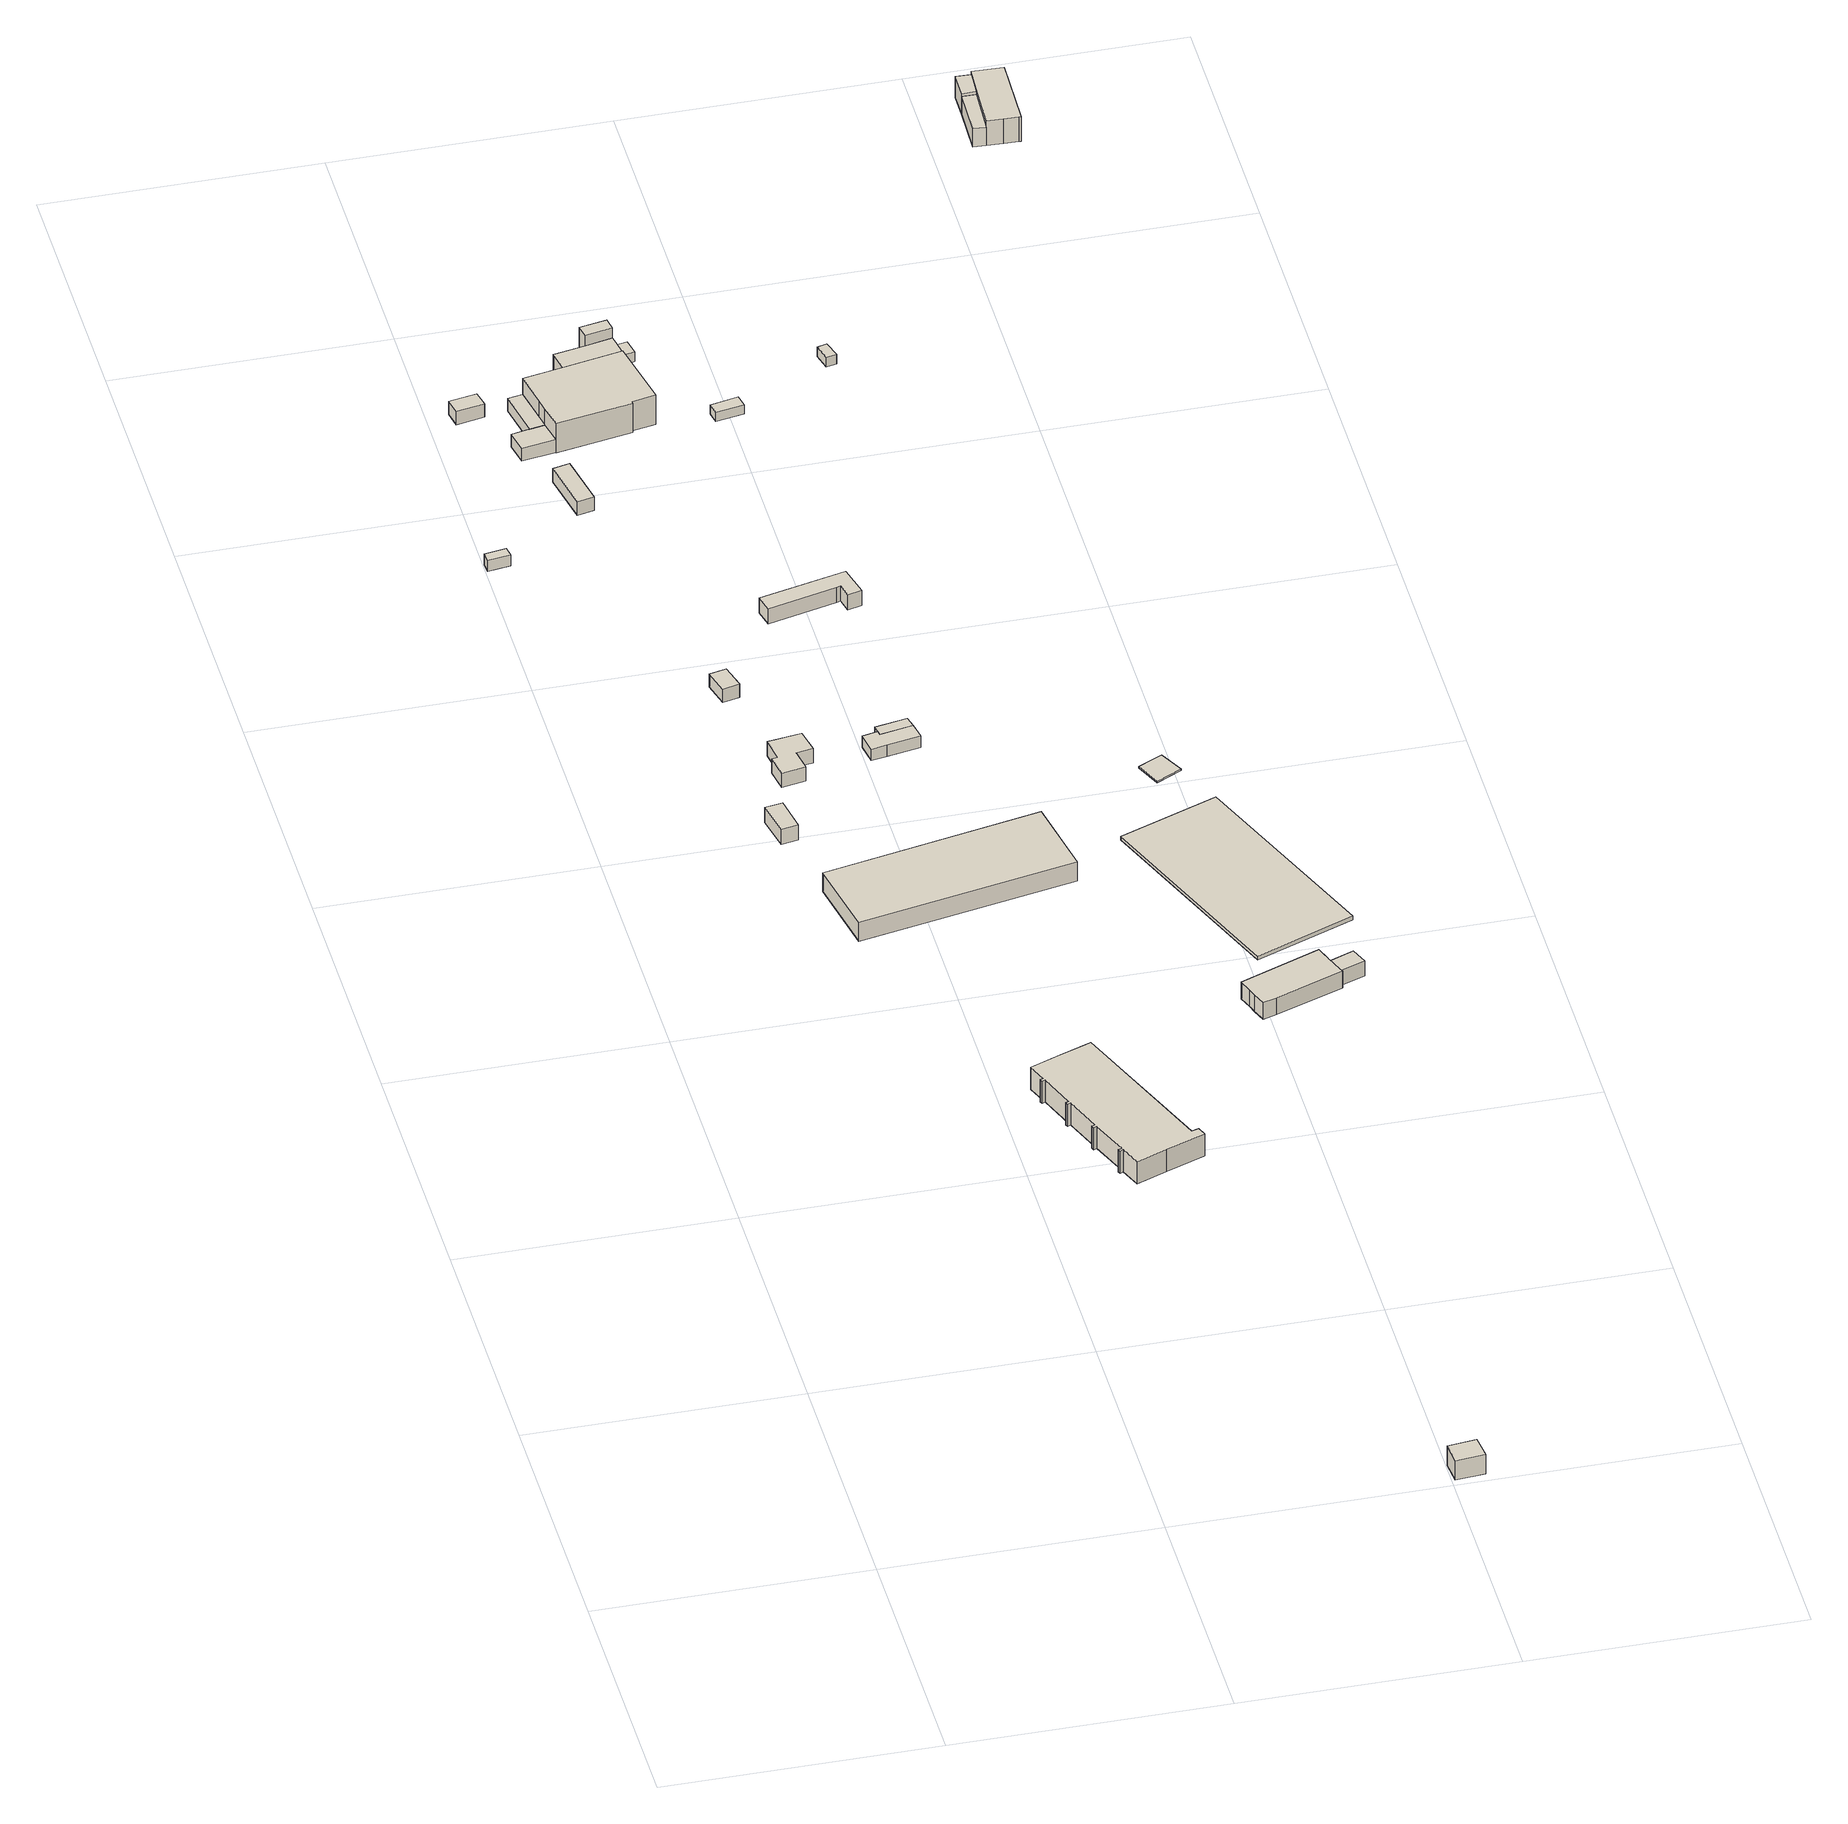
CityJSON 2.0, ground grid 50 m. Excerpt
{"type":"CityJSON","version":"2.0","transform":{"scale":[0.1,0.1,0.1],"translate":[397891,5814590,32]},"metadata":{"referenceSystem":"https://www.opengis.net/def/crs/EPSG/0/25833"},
"CityObjects":{
"building1":{"type":"Building","attributes":{"Gemeindeschluessel":"11000009","BezugspunktDach":"2200","function":"31001_2000","measuredHeight":2.33,"storeysAboveGround":1},"address":[{"country":"Germany","locality":"Berlin","thoroughfareNumber":"58 (6)","thoroughfareName":"Nalepastraße"}],"geometry":[{"type":"Solid","lod":"1","boundaries":[[[[0,1,2,3]],[[4,5,6,7]],[[4,7,3,2]],[[5,4,2,1]],[[6,5,1,0]],[[7,6,0,3]]]]}]},
"building2":{"type":"Building","attributes":{"Gemeindeschluessel":"11000009","BezugspunktDach":"2200","function":"31001_1312","measuredHeight":3.15,"storeysAboveGround":1},"address":[{"country":"Germany","locality":"Berlin","thoroughfareNumber":"99","thoroughfareName":"Nalepastraße"}],"geometry":[{"type":"Solid","lod":"1","boundaries":[[[[8,9,10,11]],[[12,13,14,15]],[[12,15,11,10]],[[13,12,10,9]],[[14,13,9,8]],[[15,14,8,11]]]]}]},
"building3":{"type":"Building","attributes":{"Gemeindeschluessel":"11000009","BezugspunktDach":"2200","function":"31001_2000","measuredHeight":6.13,"storeysAboveGround":1},"address":[{"country":"Germany","locality":"Berlin","thoroughfareNumber":"100 (2)","thoroughfareName":"Nalepastraße"}],"geometry":[{"type":"Solid","lod":"1","boundaries":[[[[16,17,18,19,20,21,22,23,24,25,26,27,28,29,30,31,32,33,34,35,36,37,38,39]],[[40,41,42,43,44,45,46,47,48,49,50,51,52,53,54,55,56,57,58,59,60,61,62,63]],[[40,63,39,38]],[[41,40,38,37]],[[42,41,37,36]],[[43,42,36,35]],[[44,43,35,34]],[[45,44,34,33]],[[46,45,33,32]],[[47,46,32,31]],[[48,47,31,30]],[[49,48,30,29]],[[50,49,29,28]],[[51,50,28,27]],[[52,51,27,26]],[[53,52,26,25]],[[54,53,25,24]],[[55,54,24,23]],[[56,55,23,22]],[[57,56,22,21]],[[58,57,21,20]],[[59,58,20,19]],[[60,59,19,18]],[[61,60,18,17]],[[62,61,17,16]],[[63,62,16,39]]]]}]},
"building4":{"type":"Building","attributes":{"Gemeindeschluessel":"11000009","BezugspunktDach":"2200","function":"31001_1312","measuredHeight":3.02,"storeysAboveGround":1},"address":[{"country":"Germany","locality":"Berlin","thoroughfareNumber":"62","thoroughfareName":"Nalepastraße"}],"geometry":[{"type":"Solid","lod":"1","boundaries":[[[[64,65,66,67,68,69,70,71]],[[72,73,74,75,76,77,78,79]],[[72,79,71,70]],[[73,72,70,69]],[[74,73,69,68]],[[75,74,68,67]],[[76,75,67,66]],[[77,76,66,65]],[[78,77,65,64]],[[79,78,64,71]]]]}]},
"building5":{"type":"Building","attributes":{"Gemeindeschluessel":"11000009","BezugspunktDach":"2200","function":"31001_2440","measuredHeight":2.77,"storeysAboveGround":1},"address":[{"country":"Germany","locality":"Berlin","thoroughfareNumber":"60","thoroughfareName":"Nalepastraße"}],"geometry":[{"type":"Solid","lod":"1","boundaries":[[[[80,81,82,83]],[[84,85,86,87]],[[84,87,83,82]],[[85,84,82,81]],[[86,85,81,80]],[[87,86,80,83]]]]}]},
"building6":{"type":"Building","attributes":{"Gemeindeschluessel":"11000009","BezugspunktDach":"2200","function":"31001_2000","measuredHeight":4.15,"storeysAboveGround":1},"address":[{"country":"Germany","locality":"Berlin","thoroughfareNumber":"102 (2)","thoroughfareName":"Nalepastraße"}],"geometry":[{"type":"Solid","lod":"1","boundaries":[[[[88,89,90,91]],[[92,93,94,95]],[[92,95,91,90]],[[93,92,90,89]],[[94,93,89,88]],[[95,94,88,91]]]]}]},
"building7":{"type":"Building","attributes":{"Gemeindeschluessel":"11000009","BezugspunktDach":"2200","function":"31001_2000","measuredHeight":2.81,"storeysAboveGround":1},"address":[{"country":"Germany","locality":"Berlin","thoroughfareNumber":"58 (1)","thoroughfareName":"Nalepastraße"}],"geometry":[{"type":"Solid","lod":"1","boundaries":[[[[96,97,98,99]],[[100,101,102,103]],[[100,103,99,98]],[[101,100,98,97]],[[102,101,97,96]],[[103,102,96,99]]]]}]},
"building8":{"type":"Building","attributes":{"Gemeindeschluessel":"11000009","BezugspunktDach":"2200","function":"31001_2000","measuredHeight":2.79,"storeysAboveGround":1},"address":[{"country":"Germany","locality":"Berlin","thoroughfareNumber":"58 (5)","thoroughfareName":"Nalepastraße"}],"geometry":[{"type":"Solid","lod":"1","boundaries":[[[[104,105,106,107]],[[108,109,110,111]],[[108,111,107,106]],[[109,108,106,105]],[[110,109,105,104]],[[111,110,104,107]]]]}]},
"building9":{"type":"Building","attributes":{"Gemeindeschluessel":"11000009","BezugspunktDach":"2200","function":"31001_2000","measuredHeight":4.67,"storeysAboveGround":1},"address":[{"country":"Germany","locality":"Berlin","thoroughfareNumber":"100 (1)","thoroughfareName":"Nalepastraße"}],"geometry":[{"type":"Solid","lod":"1","boundaries":[[[[112,113,114,115]],[[116,117,118,119]],[[116,119,115,114]],[[117,116,114,113]],[[118,117,113,112]],[[119,118,112,115]]]]}]},
"building10":{"type":"Building","attributes":{"Gemeindeschluessel":"11000009","BezugspunktDach":"2200","function":"51009_1610","measuredHeight":2.75,"storeysAboveGround":0},"address":[{"country":"Germany","locality":"Berlin"}],"geometry":[{"type":"Solid","lod":"1","boundaries":[[[[120,121,122,123]],[[124,125,126,127]],[[124,127,123,122]],[[125,124,122,121]],[[126,125,121,120]],[[127,126,120,123]]]]}]},
"building11":{"type":"Building","attributes":{"Gemeindeschluessel":"11000009","BezugspunktDach":"2200","function":"31001_1312","measuredHeight":2.39,"storeysAboveGround":1},"address":[{"country":"Germany","locality":"Berlin","thoroughfareNumber":"62 (1)","thoroughfareName":"Nalepastraße"}],"geometry":[{"type":"Solid","lod":"1","boundaries":[[[[128,129,130,131,132,133,134]],[[135,136,137,138,139,140,141]],[[135,141,134,133]],[[136,135,133,132]],[[137,136,132,131]],[[138,137,131,130]],[[139,138,130,129]],[[140,139,129,128]],[[141,140,128,134]]]]}]},
"building12":{"type":"Building","attributes":{"Gemeindeschluessel":"11000009","function":"31001_1310"},"address":[{"country":"Germany","locality":"Berlin","thoroughfareNumber":"58","thoroughfareName":"Nalepastraße"}],"children":["building12-1","building12-2","building12-3","building12-4"]},
"building12-1":{"type":"BuildingPart","attributes":{"BezugspunktDach":"2200","measuredHeight":7.31,"storeysAboveGround":2},"parents":["building12"],"geometry":[{"type":"MultiSurface","lod":"1","boundaries":[[[142,143,144,145,146,147,148,149,150,151]],[[152,153,154,155,156,157,158,159,160,161]],[[152,161,151,150]],[[162,163,152,150,149]],[[154,153,149,148]],[[155,154,148,147]],[[156,155,147,146]],[[157,156,146,145]],[[158,157,145,144]],[[121,164,165,125,159,158,144,143]],[[160,159,143,142]],[[161,160,142,151]],[[153,152,163,162]],[[125,165,164,121]]]}]},
"building12-2":{"type":"BuildingPart","attributes":{"BezugspunktDach":"2200","measuredHeight":5.91,"storeysAboveGround":2},"parents":["building12"],"geometry":[{"type":"MultiSurface","lod":"1","boundaries":[[[163,162,166,167,168,169]],[[170,171,172,153,152,173]],[[170,173,169,168]],[[171,170,174,175]],[[172,171,167,166]],[[153,172,166,162]],[[152,153,162,153,152,176]],[[173,152,163,169]],[[175,174,168,167]],[[176,152,153,162,163]]]}]},
"building12-3":{"type":"BuildingPart","attributes":{"BezugspunktDach":"2200","measuredHeight":7.9,"storeysAboveGround":2},"parents":["building12"],"geometry":[{"type":"MultiSurface","lod":"1","boundaries":[[[177,178,179,180]],[[181,175,174,182]],[[181,182,180,179]],[[175,181,179,178]],[[168,167,178,177]],[[182,174,177,180]],[[174,175,167,168]]]}]},
"building12-4":{"type":"BuildingPart","attributes":{"BezugspunktDach":"2200","measuredHeight":2.74,"storeysAboveGround":2},"parents":["building12"],"geometry":[{"type":"Solid","lod":"1","boundaries":[[[[183,164,121,120,184]],[[126,125,165,185,186]],[[126,186,184,120]],[[125,126,120,121]],[[185,165,164,183]],[[186,185,183,184]],[[165,125,121,164]]]]}]},
"building13":{"type":"Building","attributes":{"Gemeindeschluessel":"11000009","BezugspunktDach":"2200","function":"51009_1610","measuredHeight":2.4,"storeysAboveGround":0},"address":[{"country":"Germany","locality":"Berlin"}],"geometry":[{"type":"Solid","lod":"1","boundaries":[[[[133,132,131,187,188]],[[189,137,136,135,190]],[[189,190,188,187]],[[137,189,187,131]],[[136,137,131,132]],[[135,136,132,133]],[[190,135,133,188]]]]}]},
"building14":{"type":"Building","attributes":{"Gemeindeschluessel":"11000009","BezugspunktDach":"2200","function":"31001_1312","measuredHeight":3.23,"storeysAboveGround":1},"address":[{"country":"Germany","locality":"Berlin","thoroughfareNumber":"70 (58)","thoroughfareName":"Nalepastraße"}],"geometry":[{"type":"Solid","lod":"1","boundaries":[[[[191,192,193,194,195,196,197,198]],[[199,200,201,202,203,204,205,206]],[[199,206,198,197]],[[200,199,197,196]],[[201,200,196,195]],[[202,201,195,194]],[[203,202,194,193]],[[204,203,193,192]],[[205,204,192,191]],[[206,205,191,198]]]]}]},
"building15":{"type":"Building","attributes":{"Gemeindeschluessel":"11000009","BezugspunktDach":"2200","function":"31001_2000","measuredHeight":2.12,"storeysAboveGround":1},"address":[{"country":"Germany","locality":"Berlin","thoroughfareNumber":"58 (3)","thoroughfareName":"Nalepastraße"}],"geometry":[{"type":"Solid","lod":"1","boundaries":[[[[207,208,209,210,211]],[[212,213,214,175,181]],[[212,181,211,210]],[[213,212,210,209]],[[214,213,209,208]],[[175,214,208,207]],[[181,175,207,211]]]]}]},
"building16":{"type":"Building","attributes":{"Gemeindeschluessel":"11000009","BezugspunktDach":"2200","function":"31001_2000","measuredHeight":1.9,"storeysAboveGround":1},"address":[{"country":"Germany","locality":"Berlin","thoroughfareNumber":"58 (2)","thoroughfareName":"Nalepastraße"}],"geometry":[{"type":"Solid","lod":"1","boundaries":[[[[215,216,217,218]],[[219,220,221,222]],[[219,222,218,217]],[[220,219,217,216]],[[221,220,216,215]],[[222,221,215,218]]]]}]},
"building17":{"type":"Building","attributes":{"Gemeindeschluessel":"11000009","function":"31001_2000"},"address":[{"country":"Germany","locality":"Berlin","thoroughfareNumber":"100 (4)","thoroughfareName":"Nalepastraße"}],"children":["building17-1","building17-2"]},
"building17-1":{"type":"BuildingPart","attributes":{"BezugspunktDach":"2200","measuredHeight":4.02,"storeysAboveGround":1},"parents":["building17"],"geometry":[{"type":"MultiSurface","lod":"1","boundaries":[[[223,224,225,226,227,228,229,230,231,232,233,234]],[[235,236,237,238,239,240,241,242,243,244,245,246]],[[235,246,234,233]],[[236,235,233,232]],[[237,236,232,231]],[[238,237,231,230]],[[247,248,238,230,229]],[[249,247,239,229,228]],[[241,240,228,227]],[[242,241,227,226]],[[243,242,226,225]],[[244,243,225,224]],[[245,244,224,223]],[[246,245,223,234]],[[239,238,248,247]],[[240,239,247,249]]]}]},
"building17-2":{"type":"BuildingPart","attributes":{"BezugspunktDach":"2200","measuredHeight":3.25,"storeysAboveGround":1},"parents":["building17"],"geometry":[{"type":"MultiSurface","lod":"1","boundaries":[[[249,250,251,248]],[[252,253,240,238]],[[252,238,248,251]],[[253,252,251,250]],[[240,253,250,249]],[[240,239,254]],[[254,239,247,248,238]],[[249,247,239,240]]]}]},
"building18":{"type":"Building","attributes":{"Gemeindeschluessel":"11000009","BezugspunktDach":"2200","function":"31001_2000","measuredHeight":0.799,"storeysAboveGround":1},"address":[{"country":"Germany","locality":"Berlin","thoroughfareNumber":"100","thoroughfareName":"Nalepastraße"}],"geometry":[{"type":"Solid","lod":"1","boundaries":[[[[255,256,257,258]],[[259,260,261,262]],[[259,262,258,257]],[[260,259,257,256]],[[261,260,256,255]],[[262,261,255,258]]]]}]},
"building19":{"type":"Building","attributes":{"Gemeindeschluessel":"11000009","BezugspunktDach":"2200","function":"31001_2000","measuredHeight":0.3,"storeysAboveGround":1},"address":[{"country":"Germany","locality":"Berlin","thoroughfareNumber":"99 (98)","thoroughfareName":"Nalepastraße"}],"geometry":[{"type":"Solid","lod":"1","boundaries":[[[[263,264,265,266]],[[267,268,269,270]],[[267,270,266,265]],[[268,267,265,264]],[[269,268,264,263]],[[270,269,263,266]]]]}]},
"building20":{"type":"Building","attributes":{"Gemeindeschluessel":"11000009","BezugspunktDach":"2200","function":"31001_2000","measuredHeight":1.97,"storeysAboveGround":1},"address":[{"country":"Germany","locality":"Berlin","thoroughfareNumber":"58 (4)","thoroughfareName":"Nalepastraße"}],"geometry":[{"type":"Solid","lod":"1","boundaries":[[[[271,272,273,274]],[[275,276,277,278]],[[275,278,274,273]],[[276,275,273,272]],[[277,276,272,271]],[[278,277,271,274]]]]}]},
"building21":{"type":"Building","attributes":{"Gemeindeschluessel":"11000009","BezugspunktDach":"2200","function":"51009_1610","measuredHeight":5.16,"storeysAboveGround":0},"address":[{"country":"Germany","locality":"Berlin"}],"geometry":[{"type":"Solid","lod":"1","boundaries":[[[[279,280,281,282]],[[283,284,285,286]],[[283,286,282,281]],[[284,283,281,280]],[[285,284,280,279]],[[286,285,279,282]]]]}]},
"building22":{"type":"Building","attributes":{"Gemeindeschluessel":"11000009","function":"31001_1010"},"address":[{"country":"Germany","locality":"Berlin","thoroughfareNumber":"24","thoroughfareName":"Spreeschlossstraße"}],"children":["building22-1","building22-2"]},
"building22-1":{"type":"BuildingPart","attributes":{"BezugspunktDach":"2200","measuredHeight":5.95,"storeysAboveGround":1},"parents":["building22"],"geometry":[{"type":"Solid","lod":"1","boundaries":[[[[287,288,289,290,291,292,293,294]],[[284,295,296,297,298,299,300,285]],[[284,285,294,293]],[[295,284,293,292],[295,301,302,284]],[[296,295,292,291]],[[297,296,291,290]],[[298,297,290,289]],[[299,298,289,288]],[[300,299,288,287]],[[285,300,287,294]],[[301,295,284,302]]]]}]},
"building22-2":{"type":"BuildingPart","attributes":{"BezugspunktDach":"2200","measuredHeight":4.48,"storeysAboveGround":1},"parents":["building22"],"geometry":[{"type":"Solid","lod":"1","boundaries":[[[[302,301,303,304]],[[305,295,284,283]],[[305,283,304,303]],[[295,305,303,301]],[[283,284,302,304]],[[284,295,301,302]]]]}]}
},
"vertices":[
[4,2838,29],[45,2844,29],[42,2863,29],[2,2857,29],[42,2863,6],[45,2844,6],[4,2838,6],[2,2857,6],
[308,1983,42],[339,1988,42],[328,2054,42],[295,2049,42],[328,2054,10],[339,1988,10],[308,1983,10],[295,2049,10],
[573,1189,59],[567,1187,59],[569,1181,59],[575,1184,59],[600,1117,59],[594,1115,59],[596,1110,59],[602,1112,59],[628,1044,59],[622,1042,59],[624,1036,59],[630,1039,59],[657,970,59],[650,968,59],[652,963,59],[658,966,59],[673,928,59],[730,950,59],[802,977,59],[795,993,59],[782,989,59],[674,1267,59],[616,1246,59],[559,1224,59],[616,1246,12],[674,1267,12],[782,989,12],[795,993,12],[802,977,12],[730,950,12],[673,928,12],[658,966,12],[652,963,12],[650,968,12],[657,970,12],[630,1039,12],[624,1036,12],[622,1042,12],[628,1044,12],[602,1112,12],[596,1110,12],[594,1115,12],[600,1117,12],[575,1184,12],[569,1181,12],[567,1187,12],[573,1189,12],[559,1224,12],
[345,2135,41],[389,2143,41],[382,2184,41],[413,2189,41],[404,2235,41],[342,2226,41],[349,2180,41],[338,2178,41],[349,2180,11],[342,2226,11],[404,2235,11],[413,2189,11],[382,2184,11],[389,2143,11],[345,2135,11],[338,2178,11],
[303,2385,40],[334,2393,40],[322,2439,40],[291,2432,40],[322,2439,12],[334,2393,12],[303,2385,12],[291,2432,12],
[1005,9,51],[1059,14,51],[1054,58,51],[1001,52,51],[1054,58,10],[1059,14,10],[1005,9,10],[1001,52,10],
[46,3242,36],[97,3252,36],[91,3282,36],[40,3273,36],[91,3282,8],[97,3252,8],[46,3242,8],[40,3273,8],
[186,2951,36],[217,2958,36],[198,3058,36],[167,3051,36],[198,3058,8],[217,2958,8],[186,2951,8],[167,3051,8],
[371,1682,58],[768,1759,58],[741,1909,58],[344,1830,58],[741,1909,18],[768,1759,18],[371,1682,18],[344,1830,18],
[156,3169,34],[183,3174,34],[166,3265,34],[139,3260,34],[166,3265,7],[183,3174,7],[156,3169,7],[139,3260,7],
[510,2175,33],[539,2180,33],[600,2191,33],[594,2223,33],[533,2211,33],[532,2220,33],[504,2214,33],[532,2220,9],[533,2211,9],[594,2223,9],[600,2191,9],[539,2180,9],[510,2175,9],[504,2214,9],
[179,3198,68],[183,3174,68],[192,3130,68],[331,3155,68],[330,3159,68],[374,3168,68],[361,3234,68],[348,3300,68],[240,3279,68],[166,3265,68],[240,3279,6],[348,3300,6],[361,3234,6],[374,3168,6],[330,3159,6],[331,3155,6],[192,3130,6],[183,3174,6],[179,3198,6],[166,3265,6],[348,3300,65],[240,3279,65],[192,3130,34],[192,3130,7],
[342,3335,65],[340,3342,65],[291,3332,65],[233,3321,65],[291,3332,6],[340,3342,6],[342,3335,6],[233,3321,6],[291,3332,8],[340,3342,8],[240,3279,37],
[291,3332,87],[340,3342,87],[336,3365,87],[286,3356,87],[336,3365,8],[286,3356,8],
[130,3120,34],[122,3162,34],[130,3120,7],[122,3162,7],
[589,2244,33],[530,2233,33],[589,2244,9],[530,2233,9],
[427,2574,48],[553,2605,48],[560,2607,48],[566,2580,48],[592,2587,48],[578,2645,48],[545,2637,48],[419,2607,48],[545,2637,16],[578,2645,16],[592,2587,16],[566,2580,16],[560,2607,16],[553,2605,16],[427,2574,16],[419,2607,16],
[340,3342,29],[342,3335,29],[379,3342,29],[373,3372,29],[336,3365,29],[373,3372,8],[379,3342,8],[342,3335,8],
[473,3149,27],[525,3159,27],[520,3183,27],[469,3172,27],[520,3183,8],[525,3159,8],[473,3149,8],[469,3172,8],
[970,1353,54],[975,1337,54],[984,1314,54],[1009,1321,54],[1134,1367,54],[1131,1374,54],[1124,1393,54],[1120,1404,54],[1119,1404,54],[1118,1408,54],[1109,1434,54],[961,1377,54],[1109,1434,18],[1118,1408,18],[1119,1404,18],[1120,1404,18],[1124,1393,18],[1131,1374,18],[1134,1367,18],[1009,1321,18],[984,1314,18],[975,1337,18],[970,1353,18],[961,1377,18],[1124,1393,50],[1120,1404,50],[1131,1374,50],
[1178,1391,50],[1166,1422,50],[1166,1422,18],[1178,1391,18],[1122,1399,18],
[1012,1473,28],[1194,1544,28],[1046,1918,28],[865,1849,28],[1046,1918,20],[1194,1544,20],[1012,1473,20],[865,1849,20],
[961,1988,24],[1008,2012,24],[985,2057,24],[940,2035,24],[985,2057,21],[1008,2012,21],[961,1988,21],[940,2035,21],
[690,3255,26],[709,3260,26],[700,3292,26],[682,3287,26],[700,3292,6],[709,3260,6],[690,3255,6],[682,3287,6],
[1093,3782,50],[1098,3874,50],[1073,3874,50],[1070,3784,50],[1073,3874,11],[1098,3874,11],[1093,3782,11],[1070,3784,11],
[1123,3781,63],[1150,3780,63],[1153,3780,63],[1157,3920,63],[1129,3921,63],[1101,3922,63],[1098,3874,63],[1093,3782,63],[1101,3922,11],[1129,3921,11],[1157,3920,11],[1153,3780,11],[1150,3780,11],[1123,3781,11],[1101,3922,56],[1098,3874,56],
[1073,3923,56],[1073,3874,56],[1073,3923,11]
]}
